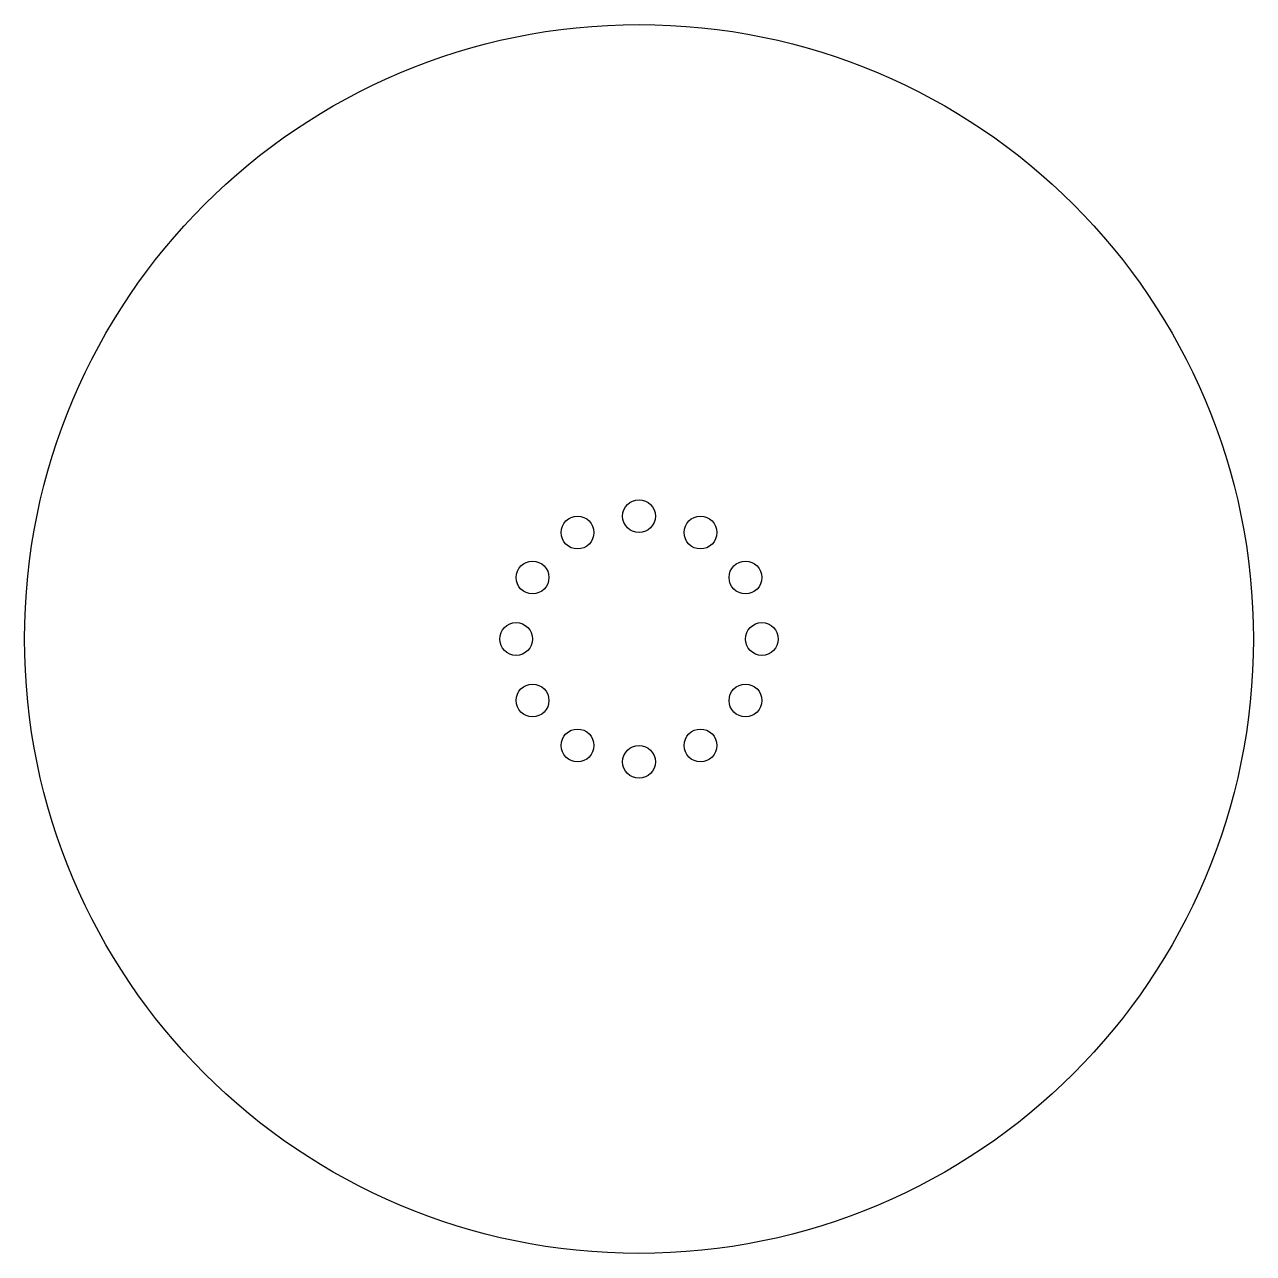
# Model space of a CAD drawing. Header units: millimetres. Extents: x -300 to 300, y -300 to 300.
import ezdxf

# ---------------------------------------------------------------- set-up
doc = ezdxf.new("R2010")
doc.units = ezdxf.units.MM

msp = doc.modelspace()

# ---------------------------------------------------------------- linework, layer by layer
at = {"color": 7, "linetype": 'Continuous', "lineweight": 25}
for centre, radius in [((0, 0), 300), ((0, 60), 8), ((-30, 51.96), 8), ((30, 51.96), 8), ((-51.96, 30), 8), ((51.96, 30), 8), ((-60, 0), 8), ((60, 0), 8), ((-51.96, -30), 8), ((51.96, -30), 8), ((-30, -51.96), 8), ((30, -51.96), 8), ((0, -60), 8)]:
    msp.add_circle(centre, radius, dxfattribs=at)

doc.saveas('drawing.dxf')
